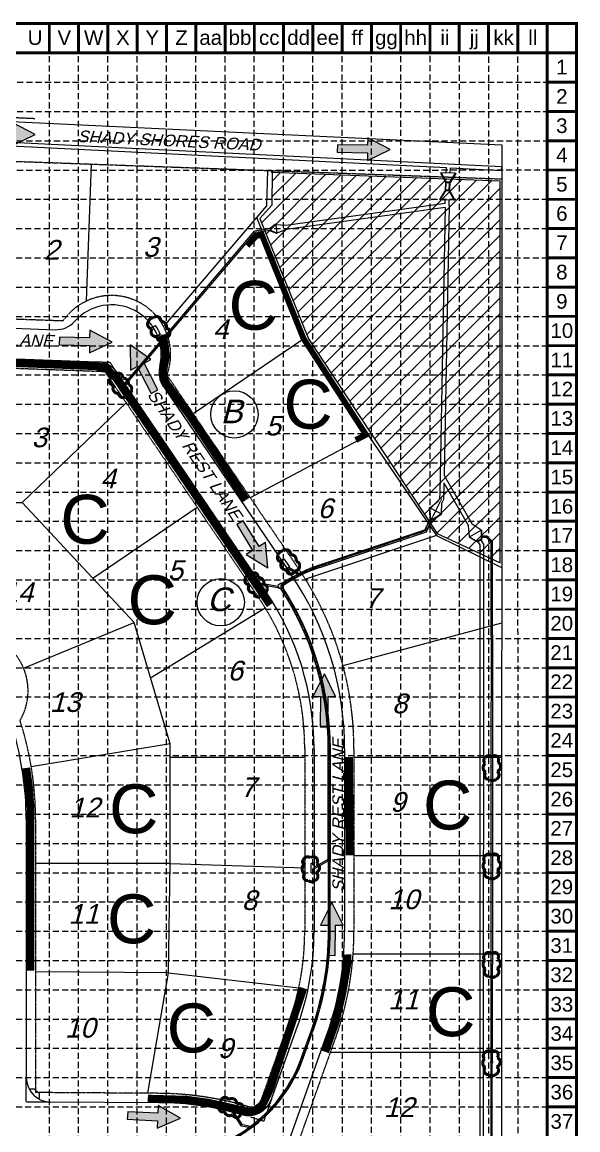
# Model space of a CAD drawing. Header units: inches. Extents: x 2410449 to 2411642, y 7107064 to 7108971.
# Drawn here: x 2411077 to 2411642, y 7107846 to 7108971 of the extents above; entities that cross this region are included whole.
import ezdxf
from ezdxf.enums import TextEntityAlignment as Align

# ---------------------------------------------------------------- set-up
doc = ezdxf.new("R2010")
doc.units = ezdxf.units.IN
doc.header["$MEASUREMENT"] = 0
for name, pattern in [('CENTER2', [1.125, 0.75, -0.125, 0.125, -0.125]), ('DASHED', [0.75, 0.5, -0.25]), ('HIDDEN', [0.375, 0.25, -0.125]), ('HIDDEN2', [0.1875, 0.125, -0.0625]), ('PHANTOM2', [1.25, 0.625, -0.125, 0.125, -0.125, 0.125, -0.125])]:
    doc.linetypes.add(name, pattern=pattern)
for name, color, linetype in [('ADA Ramps', 4, 'Continuous'), ('BASE', 7, 'Continuous'), ('BDNY-FRZ', 3, 'Continuous'), ('CL STORM A', 8, 'CENTER2'), ('CONC-CHANNEL', 5, 'Continuous'), ('Det-Pond-Flume', 5, 'Continuous'), ('EROSION BLANKETS', 84, 'Continuous'), ('FLOW ARROWS', 250, 'Continuous'), ('GRID', 254, 'DASHED'), ('LEGEND', 7, 'Continuous'), ('LOT NO', 11, 'Continuous'), ('LOTLINE', 120, 'Continuous'), ('PBC', 4, 'Continuous'), ('PCL', 77, 'CENTER2'), ('PROF-CALS', 7, 'Continuous'), ('PROP-INT', 7, 'HIDDEN2'), ('PROW', 5, 'PHANTOM2'), ('PSD', 3, 'Continuous'), ('PSD-HDWL', 5, 'Continuous'), ('PSD-INLET', 3, 'Continuous'), ('PSD-MH', 3, 'Continuous'), ('SILT FENCE', 200, 'Continuous'), ('STREETNAME', 4, 'Continuous'), ('WATER', 5, 'Continuous')]:
    doc.layers.add(name, color=color, linetype=linetype)
doc.styles.get("Standard").update_dxf_attribs({"font": 'ARIAL.TTF'})

# ---------------------------------------------------------------- blocks, each defined once
blk = doc.blocks.new('A$C0BE02D40')
blk.add_circle((24, 24), 24)
at = {"layer": 'LOT NO', "color": 7, "oblique": 15}
blk.add_text('C', height=24, dxfattribs=at).set_placement((9.9, 15))
blk = doc.blocks.new('A$C082E5539')
blk.add_circle((24, 24), 24)
at = {"layer": 'LOT NO', "color": 7, "oblique": 15}
blk.add_text('B', height=24, dxfattribs=at).set_placement((9.9, 15))
blk = doc.blocks.new('arrow')
blk.add_lwpolyline([(-67, -25.4), (-59.3, -25.4), (-59.6, -56.1), (-51.9, -56.2), (-51.6, -25.5), (-44, -25.5), (-55.3, -2.4), (-67, -25.4)], close=True)
at = {"color": 254}
for points in [[(-44, -25.5), (-67, -25.4), (-55.3, -2.4), (-67, -25.4)], [(-59.6, -56.1), (-51.9, -56.2), (-59.3, -25.4), (-51.6, -25.5)]]:
    blk.add_solid(points, dxfattribs=at)

msp = doc.modelspace()

# ---------------------------------------------------------------- hatches: boundary and pattern name
at = {"layer": 'WATER'}
h = msp.add_hatch(dxfattribs=at)
h.set_pattern_fill('ANSI31', color=256, scale=90, style=0)
h.paths.add_polyline_path([(2411331.2, 7108819.2), (2411331, 7108784.9), (2411318.7, 7108771.6), (2411368.2, 7108649.3), (2411498.7, 7108451.6), (2411562.7, 7108421.7), (2411562.8, 7108809.4), (2411330.5, 7108818.1)])

# ---------------------------------------------------------------- linework, layer by layer
at = {"layer": 'ADA Ramps', "color": 7}
for p, q in [((2411089.9, 7107886.9), (2411084.7, 7107886.9)), ((2411089.9, 7107886.9), (2411094.4, 7107882.5)), ((2411094.4, 7107882.5), (2411094.4, 7107877.3)), ((2411313.3, 7107866.2), (2411311.7, 7107861.2)), ((2411313.3, 7107866.2), (2411318.8, 7107869.1)), ((2411318.8, 7107869.1), (2411323.8, 7107867.6))]:
    msp.add_line(p, q, dxfattribs=at)
for centre, start, end in [((2411103.6, 7107896.2), 206.0955, 243.9045), ((2411308.5, 7107882), 278.8173, 316.6264)]:
    msp.add_arc(centre, 21.1, start, end, dxfattribs=at)
at = {"layer": 'BASE', "color": 9}
msp.add_line((2410480.3, 7108939.8), (2411610.5, 7108939.8), dxfattribs=at)
at = {"layer": 'BASE', "const_width": 2.97}
for points in [[(2411640.3, 7107065.9), (2411640.3, 7108969.5), (2410450.5, 7108969.5), (2410450.5, 7107065.9)], [(2411610.5, 7107095.7), (2411610.5, 7108939.8), (2410480.3, 7108939.8), (2410480.3, 7107095.7)]]:
    msp.add_lwpolyline(points, close=True, dxfattribs=at)
for points in [[(2411104.9, 7108969.5), (2411104.9, 7108939.8)], [(2411134.6, 7108969.5), (2411134.6, 7108939.8)], [(2411164.4, 7108969.5), (2411164.4, 7108939.8)], [(2411194.1, 7108969.5), (2411194.1, 7108939.8)], [(2411223.9, 7108969.5), (2411223.9, 7108939.8)], [(2411253.6, 7108969.5), (2411253.6, 7108939.8)], [(2411283.4, 7108969.5), (2411283.4, 7108939.8)], [(2411313.1, 7108969.5), (2411313.1, 7108939.8)], [(2411342.8, 7108969.5), (2411342.8, 7108939.8)], [(2411372.6, 7108969.5), (2411372.6, 7108939.8)], [(2411402.3, 7108969.5), (2411402.3, 7108939.8)], [(2411432.1, 7108969.5), (2411432.1, 7108939.8)], [(2411461.8, 7108969.5), (2411461.8, 7108939.8)], [(2411491.6, 7108969.5), (2411491.6, 7108939.8)], [(2411521.3, 7108969.5), (2411521.3, 7108939.8)], [(2411551, 7108969.5), (2411551, 7108939.8)], [(2411580.8, 7108969.5), (2411580.8, 7108939.8)], [(2411610.5, 7108969.5), (2411610.5, 7108939.8)], [(2411640.3, 7108939.8), (2411610.5, 7108939.8)], [(2411640.3, 7108910), (2411610.5, 7108910)], [(2411640.3, 7108880.3), (2411610.5, 7108880.3)], [(2411640.3, 7108850.5), (2411610.5, 7108850.5)], [(2411640.3, 7108820.8), (2411610.5, 7108820.8)], [(2411640.3, 7108791), (2411610.5, 7108791)], [(2411640.3, 7108761.3), (2411610.5, 7108761.3)], [(2411640.3, 7108731.6), (2411610.5, 7108731.6)], [(2411640.3, 7108701.8), (2411610.5, 7108701.8)], [(2411640.3, 7108672.1), (2411610.5, 7108672.1)], [(2411640.3, 7108642.3), (2411610.5, 7108642.3)], [(2411640.3, 7108612.6), (2411610.5, 7108612.6)], [(2411640.3, 7108582.8), (2411610.5, 7108582.8)], [(2411640.3, 7108553.1), (2411610.5, 7108553.1)], [(2411640.3, 7108523.4), (2411610.5, 7108523.4)], [(2411640.3, 7108493.6), (2411610.5, 7108493.6)], [(2411640.3, 7108463.9), (2411610.5, 7108463.9)], [(2411640.3, 7108434.1), (2411610.5, 7108434.1)], [(2411640.3, 7108404.4), (2411610.5, 7108404.4)], [(2411640.3, 7108374.6), (2411610.5, 7108374.6)], [(2411640.3, 7108344.9), (2411610.5, 7108344.9)], [(2411640.3, 7108315.1), (2411610.5, 7108315.1)], [(2411640.3, 7108285.4), (2411610.5, 7108285.4)], [(2411640.3, 7108255.7), (2411610.5, 7108255.7)], [(2411640.3, 7108225.9), (2411610.5, 7108225.9)], [(2411640.3, 7108196.2), (2411610.5, 7108196.2)], [(2411640.3, 7108166.4), (2411610.5, 7108166.4)], [(2411640.3, 7108136.7), (2411610.5, 7108136.7)], [(2411640.3, 7108106.9), (2411610.5, 7108106.9)], [(2411640.3, 7108077.2), (2411610.5, 7108077.2)], [(2411640.3, 7108047.5), (2411610.5, 7108047.5)], [(2411640.3, 7108017.7), (2411610.5, 7108017.7)], [(2411640.3, 7107988), (2411610.5, 7107988)], [(2411640.3, 7107958.2), (2411610.5, 7107958.2)], [(2411640.3, 7107928.5), (2411610.5, 7107928.5)], [(2411640.3, 7107898.7), (2411610.5, 7107898.7)], [(2411640.3, 7107869), (2411610.5, 7107869)]]:
    msp.add_lwpolyline(points, dxfattribs=at)
at = {"layer": 'BDNY-FRZ', "color": 7}
for p, q in [((2410977.7, 7108874.4), (2411564.4, 7108846.2)), ((2411564.4, 7108846.2), (2411564.2, 7107694.4))]:
    msp.add_line(p, q, dxfattribs=at)
at = {"layer": 'CL STORM A', "color": 7}
msp.add_lwpolyline([(2411503.3, 7108486.6), (2411487.2, 7108454.3), (2411379.2, 7108418.1, 0.065206), (2411344.2, 7108401.1), (2411339.7, 7108398.1, -0.146931), (2411389.3, 7108232.8), (2411389.3, 7108047.2, -0.085646), (2411371.9, 7107946.6), (2411362, 7107918.9, -0.189692), (2411289.8, 7107836.1), (2411284.6, 7107833.3)], format="xyb", dxfattribs=at)
at = {"layer": 'CONC-CHANNEL', "color": 7}
for p, q in [((2411001.3, 7108848.4), (2411508.3, 7108823.2)), ((2411001.5, 7108852.4), (2411564.5, 7108824.4)), ((2411512.3, 7108823), (2411564.3, 7108820.4)), ((2411564.3, 7108820.4), (2411564.5, 7108824.4))]:
    msp.add_line(p, q, dxfattribs=at)
at = {"layer": 'Det-Pond-Flume', "color": 7}
for p, q in [((2411508.1, 7108817.8), (2411508.3, 7108823.2)), ((2411512.1, 7108817.7), (2411512.3, 7108823)), ((2411507, 7108786.6), (2411345.1, 7108764.3)), ((2411507, 7108786.6), (2411507.1, 7108790.4)), ((2411510.9, 7108784.8), (2411511.1, 7108790.3)), ((2411506.9, 7108782.6), (2411345.6, 7108760.3)), ((2411506.9, 7108782.6), (2411501.4, 7108492.3)), ((2411510.9, 7108784.8), (2411505.8, 7108510.5)), ((2411345.1, 7108764.3), (2411334.9, 7108765.2)), ((2411345.6, 7108760.3), (2411336, 7108756.7)), ((2411505.8, 7108510.5), (2411534.3, 7108461.1)), ((2411505.6, 7108502.8), (2411505.3, 7108486.1)), ((2411505.6, 7108502.8), (2411530.8, 7108459.1)), ((2411491.3, 7108477.5), (2411500, 7108484.4)), ((2411501.3, 7108487.1), (2411500, 7108484.4)), ((2411501.4, 7108492.3), (2411501.3, 7108487.1)), ((2411503.2, 7108471.6), (2411503.5, 7108482.6)), ((2411505.3, 7108486.1), (2411503.5, 7108482.6)), ((2411543.4, 7108454.8), (2411534.3, 7108461.1)), ((2411531.7, 7108448.1), (2411530.8, 7108459.1))]:
    msp.add_line(p, q, dxfattribs=at)
at = {"layer": 'EROSION BLANKETS', "const_width": 8}
for points in [[(2411304.8, 7108485.6), (2411248.4, 7108570.1), (2411222.5, 7108605.8), (2411220.3, 7108615.5), (2411223.3, 7108631.2), (2411221.8, 7108645.8), (2411218.8, 7108652.5)], [(2411329.2, 7108379), (2411172.6, 7108609.6), (2411161.8, 7108620), (2411151, 7108621.5), (2411002.3, 7108627.3)], [(2411409.9, 7108124.6), (2411409.3, 7108224.4)], [(2411081.4, 7108213.3), (2411084.4, 7108192.3), (2411085.7, 7108173.3), (2411085.7, 7108146.4), (2411085.6, 7108007.3)], [(2411385.1, 7107924.9), (2411395.8, 7107955.4), (2411402.5, 7107984.4), (2411407.9, 7108016), (2411407.6, 7108023.8)], [(2411204.9, 7107877.3), (2411244.2, 7107876.2), (2411266.2, 7107873.2), (2411297, 7107866.4), (2411308.1, 7107863.6), (2411314.6, 7107866), (2411320.7, 7107870.4), (2411324, 7107876.2), (2411328.8, 7107886.4), (2411363, 7107989.6)]]:
    msp.add_lwpolyline(points, dxfattribs=at)
at = {"layer": 'GRID', "color": 8, "linetype": 'HIDDEN', "ltscale": 25}
for p, q in [((2411104.9, 7107214.6), (2411104.9, 7108939.8)), ((2411134.6, 7107214.6), (2411134.6, 7108939.8)), ((2411164.4, 7107214.5), (2411164.4, 7108939.8)), ((2411194.1, 7107214.5), (2411194.1, 7108939.8)), ((2411223.9, 7107214.5), (2411223.9, 7108939.8)), ((2411253.6, 7107214.5), (2411253.6, 7108939.8)), ((2411283.4, 7107214.5), (2411283.4, 7108939.8)), ((2411313.2, 7107214.6), (2411313.1, 7108939.8)), ((2411342.9, 7107214.7), (2411342.8, 7108939.8)), ((2411372.7, 7107214.4), (2411372.6, 7108939.8)), ((2411402.7, 7107214.7), (2411402.5, 7108940.4)), ((2411432.3, 7107214.4), (2411432.2, 7108940.4)), ((2411462, 7107214.7), (2411461.9, 7108940.4)), ((2411491.8, 7107214.8), (2411491.7, 7108940.4)), ((2411521.5, 7107214.6), (2411521.4, 7108940.4)), ((2411551.3, 7107214.2), (2411551.2, 7108940.4)), ((2411581.1, 7107214.2), (2411580.9, 7108940.4)), ((2410481.6, 7108909.8), (2411610, 7108910)), ((2410481.6, 7108880), (2411610, 7108880.2)), ((2410481.4, 7108850.3), (2411610.5, 7108850.5)), ((2410481.4, 7108820.6), (2411610.5, 7108820.8)), ((2410480.3, 7108791), (2411610.5, 7108791)), ((2410480.3, 7108761.3), (2411610.5, 7108761.3)), ((2410480.3, 7108731.6), (2411610.5, 7108731.6)), ((2410480.3, 7108701.8), (2411610.5, 7108701.8)), ((2410480.3, 7108672.1), (2411610.5, 7108672.1)), ((2410480.3, 7108642.3), (2411610.5, 7108642.3)), ((2410480.3, 7108612.6), (2411610.5, 7108612.6)), ((2410480.3, 7108582.8), (2411610.5, 7108582.8)), ((2410480.3, 7108553.1), (2411610.5, 7108553.1)), ((2410480.3, 7108523.4), (2411610.5, 7108523.4)), ((2410480.3, 7108493.6), (2411610.5, 7108493.6)), ((2410480.3, 7108463.9), (2411610.5, 7108463.9)), ((2410480.3, 7108434.1), (2411610.5, 7108434.1)), ((2410480.3, 7108404.4), (2411610.5, 7108404.4)), ((2410480.3, 7108374.6), (2411610.5, 7108374.6)), ((2410480.3, 7108344.9), (2411610.5, 7108344.9)), ((2410480.3, 7108315.1), (2411610.5, 7108315.1)), ((2410480.3, 7108285.4), (2411610.5, 7108285.4)), ((2410480.3, 7108255.7), (2411610.5, 7108255.7)), ((2410480.3, 7108225.9), (2411610.5, 7108225.9)), ((2410480.3, 7108196.2), (2411610.5, 7108196.2)), ((2410480.3, 7108166.4), (2411610.5, 7108166.4)), ((2410480.3, 7108136.7), (2411610.5, 7108136.7)), ((2410480.3, 7108106.9), (2411610.5, 7108106.9)), ((2410480.3, 7108077.2), (2411610.5, 7108077.2)), ((2410480.3, 7108047.5), (2411610.5, 7108047.5)), ((2410480.3, 7108017.7), (2411610.5, 7108017.7)), ((2410480.3, 7107988), (2411610.5, 7107988)), ((2410480.3, 7107958.2), (2411610.5, 7107958.2)), ((2410480.3, 7107928.5), (2411610.5, 7107928.5)), ((2410480.3, 7107898.7), (2411610.5, 7107898.7)), ((2410480.3, 7107869), (2411610.5, 7107869))]:
    msp.add_line(p, q, dxfattribs=at)
at = {"layer": 'LEGEND', "color": 170, "ltscale": 100, "const_width": 3.12}
for points in [[(2411218, 7108666.9, 0.520567), (2411218, 7108666.9, 0.765195), (2411211, 7108670.6, 0.417879), (2411205.8, 7108666.9, 0.6649), (2411209.5, 7108659.6, 0.744833), (2411214.2, 7108651.7, 0.975642), (2411222.2, 7108650.5, 0.520567), (2411227.1, 7108655.8, 0.520567), (2411223.7, 7108659.7, 0.540264), (2411218, 7108666.9)], [(2411179.3, 7108609.3, 0.520567), (2411179.3, 7108609.3, 0.765195), (2411172.3, 7108613, 0.417879), (2411167.1, 7108609.3, 0.6649), (2411170.8, 7108602, 0.744833), (2411175.4, 7108594.2, 0.975642), (2411183.5, 7108593, 0.520567), (2411188.4, 7108598.2, 0.520567), (2411185, 7108602.2, 0.540264), (2411179.3, 7108609.3)], [(2411349.8, 7108430, 0.520567), (2411349.8, 7108430, 0.765195), (2411342.8, 7108433.7, 0.417879), (2411337.6, 7108430, 0.6649), (2411341.3, 7108422.7, 0.744833), (2411346, 7108414.8, 0.975642), (2411354, 7108413.6, 0.520567), (2411358.9, 7108418.9, 0.520567), (2411355.5, 7108422.8, 0.540264), (2411349.8, 7108430)], [(2411316.8, 7108406.7, 0.520567), (2411316.8, 7108406.7, 0.765195), (2411309.8, 7108410.3, 0.417879), (2411304.6, 7108406.7, 0.6649), (2411308.3, 7108399.4, 0.744833), (2411313, 7108391.5, 0.975642), (2411321, 7108390.3, 0.520567), (2411326, 7108395.6, 0.520567), (2411322.6, 7108399.5, 0.540264), (2411316.8, 7108406.7)], [(2411548.4, 7108208.8, 0.520567), (2411548.4, 7108208.8, 0.765195), (2411552, 7108201.8, 0.417879), (2411558.4, 7108201.8, 0.6649), (2411559.6, 7108209.9, 0.744833), (2411560.3, 7108219, 0.975642), (2411554.4, 7108224.6, 0.520567), (2411547.3, 7108223.1, 0.520567), (2411547.8, 7108218, 0.540264), (2411548.4, 7108208.8)], [(2411364.4, 7108106.1, 0.520567), (2411364.4, 7108106.1, 0.765195), (2411368, 7108099, 0.417879), (2411374.4, 7108099, 0.6649), (2411375.6, 7108107.1, 0.744833), (2411376.2, 7108116.2, 0.975642), (2411370.3, 7108121.9, 0.520567), (2411363.3, 7108120.4, 0.520567), (2411363.8, 7108115.2, 0.540264), (2411364.4, 7108106.1)], [(2411548.3, 7108108.9, 0.520567), (2411548.3, 7108108.9, 0.765195), (2411551.9, 7108101.9, 0.417879), (2411558.3, 7108101.9, 0.6649), (2411559.5, 7108110, 0.744833), (2411560.2, 7108119.1, 0.975642), (2411554.3, 7108124.7, 0.520567), (2411547.2, 7108123.2, 0.520567), (2411547.7, 7108118.1, 0.540264), (2411548.3, 7108108.9)], [(2411548.2, 7108008.9, 0.520567), (2411548.2, 7108008.9, 0.765195), (2411551.8, 7108001.8, 0.417879), (2411558.2, 7108001.8, 0.6649), (2411559.4, 7108009.9, 0.744833), (2411560.1, 7108019, 0.975642), (2411554.2, 7108024.7, 0.520567), (2411547.1, 7108023.2, 0.520567), (2411547.7, 7108018, 0.540264), (2411548.2, 7108008.9)], [(2411547.9, 7107908.8, 0.520567), (2411547.9, 7107908.8, 0.765195), (2411551.5, 7107901.8, 0.417879), (2411557.9, 7107901.8, 0.6649), (2411559.1, 7107909.8, 0.744833), (2411559.8, 7107919, 0.975642), (2411553.9, 7107924.6, 0.520567), (2411546.8, 7107923.1, 0.520567), (2411547.3, 7107917.9, 0.540264), (2411547.9, 7107908.8)], [(2411291.2, 7107861, 0.520567), (2411291.2, 7107861, 0.765195), (2411299.1, 7107861.3, 0.417879), (2411301.8, 7107867.2, 0.6649), (2411295, 7107871.6, 0.744833), (2411287, 7107876.1, 0.975642), (2411279.4, 7107873.1, 0.520567), (2411277.7, 7107866.1, 0.520567), (2411282.7, 7107864.4, 0.540264), (2411291.2, 7107861)]]:
    msp.add_lwpolyline(points, format="xyb", close=True, dxfattribs=at)
at = {"layer": 'LOTLINE', "color": 7}
for p, q in [((2411142.8, 7108687.7), (2411147.8, 7108826.8)), ((2411325.7, 7108784.3), (2411327, 7108820.3)), ((2411221, 7108661.6), (2411325.7, 7108784.3)), ((2411364.4, 7108650), (2411315.7, 7108772.5)), ((2411364.4, 7108650), (2411251.1, 7108573)), ((2411428.9, 7108551.5), (2411364.4, 7108650)), ((2411077.4, 7108483.1), (2411183.1, 7108584.1)), ((2411428.9, 7108551.5), (2411309, 7108487.8)), ((2411428.9, 7108551.5), (2411498.2, 7108449.5)), ((2410737.5, 7108483.1), (2411077.4, 7108483.1)), ((2411077.4, 7108483.1), (2411191, 7108361)), ((2411149.1, 7108406.1), (2411255.1, 7108478.1)), ((2411498.2, 7108449.5), (2411365, 7108405)), ((2411498.2, 7108449.5), (2411564.3, 7108417.1)), ((2411207.7, 7108304.9), (2411324.2, 7108375.9)), ((2411078.8, 7108314.6), (2411191, 7108361)), ((2411227.6, 7108237.9), (2411191, 7108361)), ((2411564.3, 7108360.5), (2411403.2, 7108317.2)), ((2411227.6, 7108237.9), (2411086.6, 7108214.5)), ((2411227.6, 7108116.2), (2411227.6, 7108237.9)), ((2411364.3, 7108223.8), (2411227.6, 7108223.9)), ((2411414.3, 7108224.4), (2411564.3, 7108224.4)), ((2411414.3, 7108124.4), (2411564.3, 7108124.4)), ((2411227.6, 7108116.2), (2411090.9, 7108116.2)), ((2411225.9, 7108005.2), (2411227.6, 7108116.2)), ((2411227.6, 7108116.2), (2411364.3, 7108111.7)), ((2411413.5, 7108024.4), (2411564.3, 7108024.4)), ((2411225.9, 7108005.2), (2411090.8, 7108006.1)), ((2411205.1, 7107882.8), (2411225.9, 7108005.2)), ((2411225.9, 7108005.2), (2411358.2, 7107990)), ((2411390.5, 7107924.4), (2411564.2, 7107924.4))]:
    msp.add_line(p, q, dxfattribs=at)
at = {"layer": 'PBC', "color": 7}
for p, q in [((2410947.3, 7108664.4), (2411110.8, 7108658.5)), ((2410753.9, 7108640.4), (2411153.8, 7108625.9)), ((2411173.6, 7108615), (2411324.6, 7108392.8)), ((2411220.7, 7108600.9), (2411350.2, 7108410.2)), ((2411373.8, 7108232.8), (2411373.8, 7108047.2)), ((2411404.8, 7108232.8), (2411404.8, 7108047.2)), ((2411081.4, 7108161.4), (2411081.4, 7107898.9)), ((2411330.6, 7107876.9), (2411357.3, 7107951.8)), ((2411350.2, 7107839.4), (2411386.5, 7107941.4)), ((2411216.2, 7107873.2), (2411106.2, 7107873.9))]:
    msp.add_line(p, q, dxfattribs=at)
for centre, radius, start, end in [((2411168.1, 7108633.3), 50.5, 345.9188, 138.3655), ((2411111.7, 7108683.5), 25, 267.929, 318.3655), ((2411152.9, 7108600.9), 25, 34.2032, 87.929), ((2411241.3, 7108614.9), 25, 165.9188, 214.2032), ((2411089.3, 7108232.9), 315.5, 359.9868, 34.2032), ((2411089.3, 7108232.9), 284.5, 359.9868, 34.2032), ((2410765.9, 7108161.4), 315.5, 359.9868, 16.8221), ((2411089.3, 7108047.2), 284.5, 340.4059, 359.9868), ((2411089.3, 7108047.2), 315.5, 340.4059, 359.9868), ((2411106.4, 7107898.9), 25, 179.9868, 269.6207), ((2411307, 7107885.2), 25, 254.1541, 340.4059), ((2411214.1, 7107557.7), 315.5, 74.1541, 89.6207)]:
    msp.add_arc(centre, radius, start, end, dxfattribs=at)
at = {"layer": 'PCL', "color": 7}
msp.add_line((2410716.7, 7108890.4), (2411090.2, 7108873.2), dxfattribs=at)
at = {"layer": 'PROF-CALS', "color": 7}
for p, q in [((2411549.4, 7108448), (2411543.4, 7108448)), ((2411554.3, 7108443), (2411549.4, 7108448))]:
    msp.add_line(p, q, dxfattribs=at)
at = {"layer": 'PROP-INT', "color": 7}
for p, q in [((2411153.8, 7108625.9), (2411166.5, 7108625.4)), ((2411173.6, 7108615), (2411166.5, 7108625.4)), ((2411081.4, 7107874.1), (2411081.4, 7107898.9)), ((2411330.6, 7107876.9), (2411322.6, 7107854.3)), ((2411081.4, 7107874.1), (2411106.2, 7107873.9)), ((2411322.6, 7107854.3), (2411309.6, 7107858.4))]:
    msp.add_line(p, q, dxfattribs=at)
at = {"layer": 'PROW', "color": 7}
for p, q in [((2410967.9, 7108833.3), (2411564.4, 7108811.7)), ((2410932.1, 7108674.4), (2411118.9, 7108667.7)), ((2410737.5, 7108631.5), (2411161.3, 7108616.1)), ((2411161.3, 7108616.1), (2411316.7, 7108387.5)), ((2411224.3, 7108612.4), (2411358.1, 7108415.6)), ((2411364.3, 7108232.8), (2411364.3, 7108047.2)), ((2411414.3, 7108232.8), (2411414.3, 7108047.2)), ((2411090.9, 7108161.4), (2411090.9, 7107883.5)), ((2411316.7, 7107866.1), (2411348.3, 7107955)), ((2411359.1, 7107836.2), (2411395.4, 7107938.2)), ((2411216.2, 7107882.7), (2411090.9, 7107883.5)), ((2411316.7, 7107866.1), (2411312.5, 7107867.4))]:
    msp.add_line(p, q, dxfattribs=at)
for centre, radius, start, end in [((2411168.1, 7108633.3), 60, 339.5837, 145.0313), ((2411089.3, 7108232.9), 325, 359.9868, 34.2032), ((2411089.3, 7108232.9), 275, 359.9868, 34.2032), ((2411023.3, 7108291.7), 60, 329.757, 120.2307), ((2410765.9, 7108161.4), 325, 359.9868, 17.9207), ((2411089.3, 7108047.2), 275, 340.4059, 359.9868), ((2411089.3, 7108047.2), 325, 340.4059, 359.9868), ((2411214.1, 7107557.7), 325, 72.3658, 89.6207)]:
    msp.add_arc(centre, radius, start, end, dxfattribs=at)
at = {"layer": 'PSD', "color": 7}
for p, q in [((2411507.2, 7108800.4), (2411507.5, 7108808.5)), ((2411507.2, 7108799.7), (2411507.2, 7108800.4)), ((2411511.7, 7108799.6), (2411507.2, 7108799.7)), ((2411512, 7108808.3), (2411507.5, 7108808.5)), ((2411507.7, 7108799.7), (2411508.1, 7108808.5)), ((2411511.2, 7108799.6), (2411511.5, 7108808.4)), ((2411511.7, 7108799.6), (2411511.8, 7108800.2)), ((2411511.8, 7108800.2), (2411512, 7108808.3)), ((2411181.2, 7108603.7), (2411313.4, 7108758.7)), ((2411182.1, 7108602.5), (2411314.2, 7108757.3)), ((2411329.6, 7108760.9), (2411313.4, 7108758.7)), ((2411329.9, 7108759.4), (2411314.2, 7108757.3)), ((2411215.1, 7108652.7), (2411221.9, 7108651.4)), ((2411217.2, 7108653.8), (2411223, 7108652.8)), ((2411486.3, 7108455.3), (2411492.3, 7108467.3)), ((2411488, 7108453.2), (2411494.5, 7108466.2)), ((2411378.8, 7108419.3), (2411486.3, 7108455.3)), ((2411379.6, 7108416.9), (2411488, 7108453.2)), ((2411549.7, 7108448.8), (2411543.4, 7108448.8)), ((2411555.1, 7108443.3), (2411549.7, 7108448.8)), ((2411539.9, 7108443.8), (2411542.6, 7108439.2)), ((2411542.5, 7107813.4), (2411542.6, 7108439.2)), ((2411543, 7108445.5), (2411546.1, 7108440.1)), ((2411549, 7108447.3), (2411543.4, 7108447.3)), ((2411546, 7107813.4), (2411546.1, 7108440.1)), ((2411553.6, 7108442.7), (2411549, 7108447.3)), ((2411553.6, 7108348.5), (2411553.6, 7108442.7)), ((2411555.1, 7108348.5), (2411555.1, 7108443.3)), ((2411346.9, 7108416.3), (2411357.2, 7108410.2)), ((2411348.3, 7108417.2), (2411358.8, 7108411)), ((2411318.8, 7108401.4), (2411337.4, 7108397.9)), ((2411319.9, 7108399.7), (2411338.6, 7108396.2)), ((2411343.5, 7108402.1), (2411340.7, 7108400.3)), ((2411344.9, 7108400), (2411342.1, 7108398.2)), ((2411553.6, 7108347.1), (2411553.5, 7108215)), ((2411555.1, 7108347.1), (2411555, 7108215)), ((2411388.1, 7108117.6), (2411388.2, 7108232.8)), ((2411390.4, 7108117.6), (2411390.4, 7108232.8)), ((2411553.5, 7108213.7), (2411553.5, 7108115)), ((2411555, 7108213.7), (2411555, 7108115)), ((2411373.8, 7108112.5), (2411388, 7108120.7)), ((2411373.8, 7108110.8), (2411388, 7108119)), ((2411388.1, 7108117.6), (2411390.4, 7108117.6)), ((2411388.4, 7108047.2), (2411388.4, 7108117.6)), ((2411390.1, 7108047.2), (2411390.1, 7108117.6)), ((2411553.5, 7108113.7), (2411553.5, 7108015)), ((2411555, 7108113.7), (2411555, 7108015)), ((2411553.6, 7107915.2), (2411553.6, 7108013.6)), ((2411554.9, 7107915.2), (2411554.9, 7108013.6)), ((2411361.2, 7107919.2), (2411371.1, 7107946.9)), ((2411362.8, 7107918.6), (2411372.7, 7107946.3)), ((2411553.7, 7107815.2), (2411553.7, 7107913.5)), ((2411554.7, 7107815.2), (2411554.7, 7107913.5)), ((2411300.1, 7107849.4), (2411290.5, 7107863.8)), ((2411301, 7107850.7), (2411292.6, 7107863.2)), ((2411307.5, 7107847.9), (2411300.1, 7107849.4)), ((2411309.2, 7107849.1), (2411301, 7107850.7)), ((2411307.6, 7107845.8), (2411306.6, 7107847.3))]:
    msp.add_line(p, q, dxfattribs=at)
for centre, radius, start, end in [((2411426.8, 7108275.9), 151.2, 108.4986, 123.4216), ((2411426.8, 7108275.9), 148.8, 108.4986, 123.4216), ((2411089.3, 7108232.9), 298.9, 359.9868, 33.038), ((2411089.3, 7108232.9), 301.1, 359.9868, 33.0412), ((2411089.3, 7108047.2), 299.1, 340.4059, 359.9868), ((2411089.3, 7108047.2), 300.9, 340.4059, 359.9868), ((2411220.7, 7107969.2), 149.1, 305.1574, 340.4059), ((2411220.7, 7107969.2), 150.9, 305.1574, 340.4059), ((2411220.7, 7107969.2), 149.2, 297.4422, 305.1574), ((2411220.7, 7107969.2), 150.8, 297.4422, 305.1574)]:
    msp.add_arc(centre, radius, start, end, dxfattribs=at)
at = {"layer": 'PSD-HDWL', "color": 7}
for p, q in [((2411503, 7108818), (2411502.4, 7108817.7)), ((2411502.4, 7108817.7), (2411507.5, 7108808.2)), ((2411517.2, 7108817.5), (2411503, 7108818)), ((2411503, 7108818), (2411508.1, 7108808.5)), ((2411517.2, 7108817.5), (2411511.5, 7108808.4)), ((2411517.8, 7108817.1), (2411512, 7108808)), ((2411517.2, 7108817.5), (2411517.8, 7108817.1)), ((2411501.4, 7108790.9), (2411507.2, 7108800.1)), ((2411502, 7108790.6), (2411507.7, 7108799.7)), ((2411511.8, 7108800.2), (2411507.2, 7108800.4)), ((2411507.2, 7108799.7), (2411507.2, 7108800.4)), ((2411511.7, 7108799.6), (2411507.2, 7108799.7)), ((2411507.5, 7108808.5), (2411507.4, 7108807.8)), ((2411512, 7108807.7), (2411507.4, 7108807.8)), ((2411512, 7108808.3), (2411507.5, 7108808.5)), ((2411516.2, 7108790.1), (2411511.2, 7108799.6)), ((2411511.7, 7108799.6), (2411511.8, 7108800.2)), ((2411516.8, 7108790.4), (2411511.7, 7108799.9)), ((2411512, 7108808.3), (2411512, 7108807.7)), ((2411502, 7108790.6), (2411501.4, 7108790.9)), ((2411516.2, 7108790.1), (2411502, 7108790.6)), ((2411516.2, 7108790.1), (2411516.8, 7108790.4)), ((2411334.6, 7108765.6), (2411329.5, 7108761.7)), ((2411334.9, 7108765.2), (2411329.6, 7108761.1)), ((2411334.6, 7108765.6), (2411334.9, 7108765.2)), ((2411334.9, 7108765.2), (2411336, 7108756.7)), ((2411329.5, 7108761.7), (2411329, 7108761.6)), ((2411329, 7108761.6), (2411329.5, 7108758.6)), ((2411329.5, 7108761.7), (2411330, 7108758.7)), ((2411330, 7108758.7), (2411329.5, 7108758.6)), ((2411336, 7108756.7), (2411329.9, 7108759.2)), ((2411335.8, 7108756.3), (2411330, 7108758.7)), ((2411335.8, 7108756.3), (2411336, 7108756.7)), ((2411490.8, 7108477.5), (2411491.4, 7108467.7)), ((2411491.3, 7108477.5), (2411490.8, 7108477.5)), ((2411491.3, 7108477.5), (2411503.2, 7108471.6)), ((2411491.3, 7108477.5), (2411491.9, 7108467.4)), ((2411503.2, 7108471.6), (2411494.8, 7108466)), ((2411503.2, 7108471.6), (2411503.5, 7108471.2)), ((2411491.4, 7108467.7), (2411491.2, 7108467.3)), ((2411491.2, 7108467.3), (2411495.1, 7108465.3)), ((2411491.4, 7108467.7), (2411495.3, 7108465.8)), ((2411495.3, 7108465.8), (2411495.1, 7108465.3)), ((2411503.5, 7108471.2), (2411495.3, 7108465.8)), ((2411531.7, 7108448.1), (2411543.4, 7108454.8)), ((2411543.4, 7108454.8), (2411543.9, 7108454.8)), ((2411543.4, 7108454.8), (2411543.4, 7108445.7)), ((2411543.9, 7108454.8), (2411543.9, 7108446)), ((2411531.7, 7108448.1), (2411531.5, 7108447.6)), ((2411531.5, 7108447.6), (2411539.1, 7108443.2)), ((2411531.7, 7108448.1), (2411539.6, 7108443.5)), ((2411543.9, 7108446), (2411539.1, 7108443.2)), ((2411539.1, 7108443.2), (2411539.4, 7108442.7)), ((2411544.2, 7108445.4), (2411539.4, 7108442.7)), ((2411544.2, 7108445.4), (2411543.9, 7108446))]:
    msp.add_line(p, q, dxfattribs=at)
at = {"layer": 'PSD-INLET', "color": 7}
for p, q in [((2411210.1, 7108661.4), (2411212.7, 7108662.8)), ((2411214.8, 7108652.6), (2411217.4, 7108654)), ((2411174.9, 7108607.7), (2411177.4, 7108609.4)), ((2411180.5, 7108599.4), (2411174.9, 7108607.7)), ((2411183, 7108601.1), (2411177.4, 7108609.4)), ((2411180.5, 7108599.4), (2411183, 7108601.1)), ((2411343.2, 7108425.9), (2411340.8, 7108424.2)), ((2411340.8, 7108424.2), (2411346.4, 7108415.9)), ((2411343.2, 7108425.9), (2411348.9, 7108417.6)), ((2411348.9, 7108417.6), (2411346.4, 7108415.9)), ((2411315.1, 7108406.7), (2411312.6, 7108405.1)), ((2411312.6, 7108405.1), (2411318.3, 7108396.8)), ((2411315.1, 7108406.7), (2411320.8, 7108398.5)), ((2411320.8, 7108398.5), (2411318.3, 7108396.8)), ((2411370.8, 7108116.7), (2411373.8, 7108116.7)), ((2411370.8, 7108106.7), (2411370.8, 7108116.7)), ((2411373.8, 7108106.7), (2411373.8, 7108116.7)), ((2411370.8, 7108106.7), (2411373.8, 7108106.7)), ((2411283, 7107868.7), (2411282.3, 7107865.8)), ((2411282.3, 7107865.8), (2411296.9, 7107862.2)), ((2411297.6, 7107865.1), (2411283, 7107868.7)), ((2411296.9, 7107862.2), (2411297.6, 7107865.1))]:
    msp.add_line(p, q, dxfattribs=at)
for centre in [(2411554.3, 7108347.8), (2411554.3, 7108214.4), (2411554.3, 7108114.4), (2411554.3, 7108014.4), (2411554.2, 7107914.4)]:
    msp.add_circle(centre, 1, dxfattribs=at)
for radius, start, end in [(53.5, 22.7516, 33.4767), (50.5, 22.432, 33.7963)]:
    msp.add_arc((2411168.1, 7108633.3), radius, start, end, dxfattribs=at)
at = {"layer": 'PSD-MH', "color": 7}
for p, q in [((2411340.3, 7108400.9), (2411336.9, 7108398.7)), ((2411339.1, 7108395.4), (2411336.9, 7108398.7)), ((2411342.5, 7108397.6), (2411339.1, 7108395.4)), ((2411342.5, 7108397.6), (2411340.3, 7108400.9))]:
    msp.add_line(p, q, dxfattribs=at)
at = {"layer": 'SILT FENCE', "const_width": 6}
msp.add_lwpolyline([(2411305.9, 7108743.9), (2411315.1, 7108753.7), (2411320.7, 7108755), (2411363, 7108649.7), (2411426.6, 7108551.8), (2411416.1, 7108546.5)], dxfattribs=at)
at = {"layer": 'WATER'}
msp.add_lwpolyline([(2411331.2, 7108819.2), (2411331, 7108784.9), (2411318.7, 7108771.6), (2411368.2, 7108649.3), (2411498.7, 7108451.6), (2411562.7, 7108421.7), (2411562.8, 7108809.4), (2411330.5, 7108818.1)], close=True, dxfattribs=at)

# ---------------------------------------------------------------- block references
at = {"layer": 'BASE'}
for name, p in [('A$C082E5539', (2411268.9, 7108548.5)), ('A$C0BE02D40', (2411255, 7108357.6))]:
    msp.add_blockref(name, p, dxfattribs=at)
at = {"layer": 'FLOW ARROWS'}
for p, rotation in [((2411092.5, 7108801.5), 269.4158531059978), ((2411453, 7108786.3), 269.4158531059978), ((2411170.6, 7108590.7), 269.4158531059978), ((2411234.8, 7108671.3), 27.87501908078611), ((2411281.2, 7108385.3), 212.0882025826098), ((2411238.1, 7107802.2), 267.6516153765941)]:
    msp.add_blockref('arrow', p, dxfattribs=dict(at, rotation=rotation))
for p in [(2411439.7, 7108311.3), (2411447.3, 7108079.1)]:
    msp.add_blockref('arrow', p, dxfattribs=at)

# ---------------------------------------------------------------- texts
at = {"color": 240}
for p in [(2411286.9, 7108658.5), (2411342.6, 7108558.1), (2411116, 7108441.1), (2411184.3, 7108359.3), (2411484.4, 7108150.8), (2411165.5, 7108147), (2411163.4, 7108035.2), (2411487.5, 7107940.8), (2411224, 7107924.3)]:
    msp.add_text('C', height=49.7, rotation=359.904, dxfattribs=at).set_placement(p)
at = {"layer": 'BASE'}
for s, height, p in [('U', 14.9, (2411090.4, 7108955.3)), ('V', 14.9, (2411120.1, 7108955.3)), ('W', 14.9, (2411149.9, 7108955.3)), ('X', 14.9, (2411179.6, 7108955.3)), ('Y', 14.9, (2411209.4, 7108955.3)), ('Z', 14.9, (2411239.1, 7108955.3)), ('aa', 14.87, (2411268.8, 7108955.3)), ('bb', 14.87, (2411298.6, 7108955.3)), ('cc', 14.87, (2411328.3, 7108955.3)), ('dd', 14.87, (2411358.1, 7108955.3)), ('ee', 14.87, (2411387.8, 7108955.3)), ('ff', 14.87, (2411417.6, 7108955.3)), ('gg', 14.87, (2411447.3, 7108955.3)), ('hh', 14.87, (2411477, 7108955.3)), ('ii', 14.87, (2411506.8, 7108955.3)), ('jj', 14.87, (2411536.5, 7108955.3)), ('kk', 14.87, (2411566.3, 7108955.3)), ('ll', 14.87, (2411596, 7108955.3)), ('1', 14.9, (2411625.5, 7108925.3)), ('2', 14.9, (2411625.5, 7108895.5)), ('3', 14.9, (2411625.5, 7108865.8)), ('4', 14.9, (2411625.5, 7108836)), ('5', 14.9, (2411625.5, 7108806.3)), ('6', 14.9, (2411625.5, 7108776.6)), ('7', 14.9, (2411625.5, 7108746.8)), ('8', 14.9, (2411625.5, 7108717.1)), ('9', 14.9, (2411625.5, 7108687.3)), ('10', 14.87, (2411625.5, 7108657.6)), ('11', 14.87, (2411625.5, 7108627.8)), ('12', 14.87, (2411625.4, 7108598.2)), ('13', 14.87, (2411625.5, 7108568.4)), ('14', 14.87, (2411625.5, 7108538.6)), ('15', 14.87, (2411625.5, 7108508.9)), ('16', 14.87, (2411625.5, 7108479.1)), ('17', 14.87, (2411625.4, 7108449.5)), ('18', 14.87, (2411625.4, 7108419.7)), ('19', 14.87, (2411625.4, 7108390)), ('20', 14.87, (2411625.4, 7108360.2)), ('21', 14.87, (2411625.4, 7108330.5)), ('22', 14.87, (2411625.4, 7108300.8)), ('23', 14.87, (2411625.4, 7108271)), ('24', 14.87, (2411625.4, 7108241.3)), ('25', 14.87, (2411625.4, 7108211.4)), ('26', 14.87, (2411625.4, 7108181.6)), ('27', 14.87, (2411625.4, 7108151.9)), ('28', 14.87, (2411625.4, 7108122.1)), ('29', 14.87, (2411625.4, 7108092.4)), ('30', 14.87, (2411625.4, 7108062.7)), ('31', 14.87, (2411625.4, 7108032.9)), ('32', 14.87, (2411625.4, 7108003.2)), ('33', 14.87, (2411625.5, 7107973.2)), ('34', 14.87, (2411625.5, 7107943.5)), ('35', 14.87, (2411625.5, 7107913.7)), ('36', 14.87, (2411625.5, 7107884)), ('37', 14.87, (2411625.5, 7107854.2))]:
    msp.add_text(s, height=height, dxfattribs=at).set_placement(p, align=Align.MIDDLE_CENTER)
at = {"layer": 'LOT NO', "color": 7, "oblique": 15}
for s, p in [('3', (2411200.1, 7108732.6)), ('2', (2411099.5, 7108729.7)), ('4', (2411271.1, 7108649)), ('5', (2411324.4, 7108551)), ('3', (2411086.9, 7108539.1)), ('4', (2411156.8, 7108497.4)), ('6', (2411377.4, 7108467.1)), ('5', (2411225.1, 7108404.3)), ('14', (2411057.5, 7108381.8)), ('7', (2411425.4, 7108375.8)), ('6', (2411285.9, 7108302.1)), ('13', (2411105.4, 7108270.2)), ('8', (2411453, 7108268.8)), ('7', (2411299.2, 7108183.7)), ('12', (2411125.3, 7108163.1)), ('9', (2411451.1, 7108168.8)), ('8', (2411300.3, 7108069)), ('10', (2411449.3, 7108069.8)), ('11', (2411124.3, 7108055)), ('11', (2411449, 7107968)), ('10', (2411120.7, 7107939.3)), ('9', (2411275.9, 7107918.6)), ('12', (2411444.6, 7107858.6))]:
    msp.add_text(s, height=20, dxfattribs=at).set_placement(p)
at = {"layer": 'STREETNAME', "color": 7, "oblique": 15}
for s, rotation, p in [('SHADY SHORES ROAD', 357.2546, (2411226.2, 7108844.8)), ('SHADY REST LANE', 358.7919, (2411030.8, 7108642.9)), ('SHADY REST LANE', 304.2032, (2411247.7, 7108528.1)), ('SHADY REST LANE', 90, (2411404.4, 7108165.2))]:
    msp.add_text(s, height=12, rotation=rotation, dxfattribs=at).set_placement(p, align=Align.CENTER)

doc.saveas('drawing.dxf')
